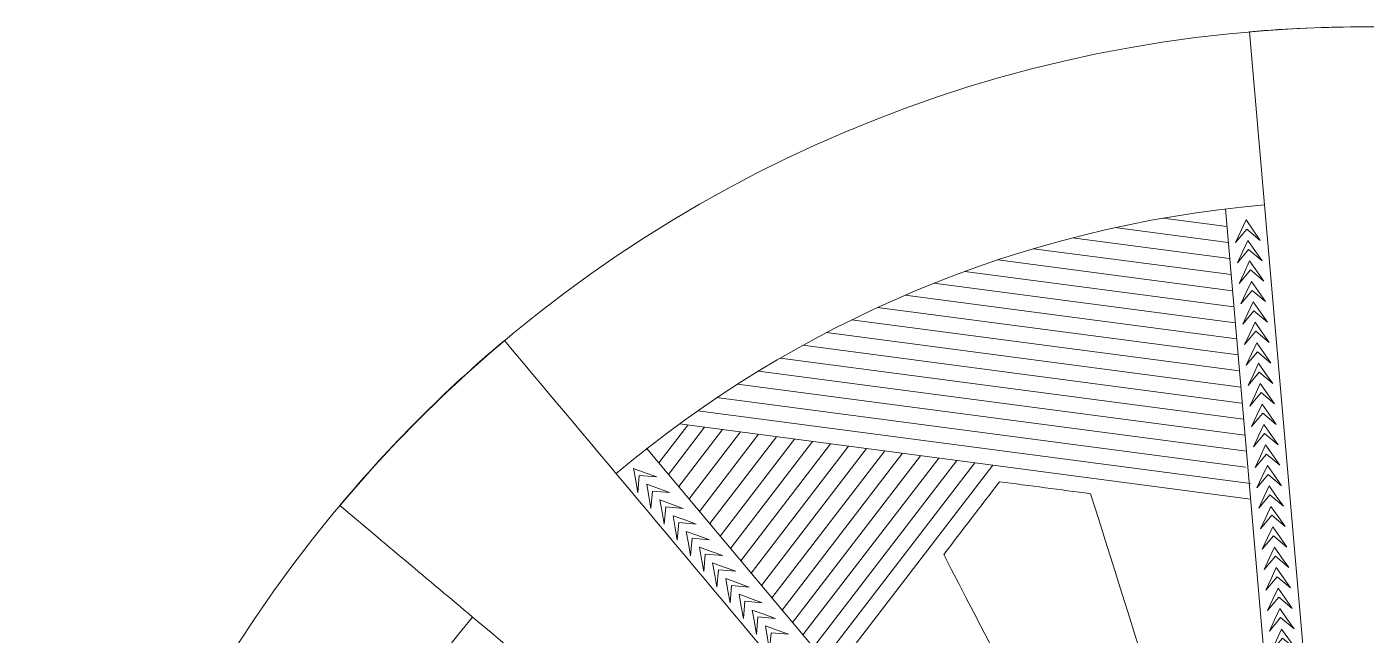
# Model space of a CAD drawing. Header units: inches. Extents: x -151 to 18, y -59 to 24.
# Drawn here: x -151.36 to -137.72, y -43.93 to -37.74 of the extents above; entities that cross this region are included whole.
import ezdxf

# ---------------------------------------------------------------- set-up
doc = ezdxf.new("R2010")
doc.units = ezdxf.units.IN
doc.header["$MEASUREMENT"] = 0
doc.layers.add('Layer 1', color=7, linetype='Continuous')

msp = doc.modelspace()

# ---------------------------------------------------------------- linework, layer by layer
at = {"layer": 'Layer 1', "color": 1, "lineweight": 9}
for points, knots in [([(-137.716, -47.353), (-139.937, -47.353), (-141.737, -49.153), (-141.737, -51.374), (-141.737, -51.374), (-141.737, -51.376), (-141.737, -51.377), (-141.737, -51.379), (-141.737, -51.379), (-141.737, -51.379), (-146.949, -51.38), (-146.949, -51.38), (-146.949, -51.38), (-146.949, -51.38), (-151.357, -51.38), (-151.357, -51.38), (-151.357, -51.38), (-151.357, -51.38), (-151.361, -51.38), (-151.361, -51.38), (-151.361, -51.38), (-151.361, -51.378), (-151.361, -51.376), (-151.361, -51.374), (-151.361, -51.374), (-151.361, -43.843), (-145.256, -37.738), (-137.725, -37.738), (-137.725, -37.738), (-130.196, -37.738), (-124.091, -43.841), (-124.089, -51.37), (-124.089, -51.37), (-124.089, -51.37), (-133.695, -51.374), (-133.695, -51.374), (-133.695, -51.374), (-133.695, -49.153), (-135.495, -47.353), (-137.716, -47.353)], [0, 0, 0, 0, 0.090909, 0.090909, 0.090909, 0.090909, 0.181818, 0.181818, 0.181818, 0.181818, 0.272727, 0.272727, 0.272727, 0.272727, 0.363636, 0.363636, 0.363636, 0.363636, 0.454545, 0.454545, 0.454545, 0.454545, 0.545455, 0.545455, 0.545455, 0.545455, 0.636364, 0.636364, 0.636364, 0.636364, 0.727273, 0.727273, 0.727273, 0.727273, 0.818182, 0.818182, 0.818182, 0.818182, 1, 1, 1, 1]), ([(-138.803, -39.912), (-138.803, -39.912), (-138.94, -39.797), (-138.94, -39.797), (-138.94, -39.797), (-138.94, -39.797), (-139.054, -39.933), (-139.054, -39.933), (-139.054, -39.933), (-139.054, -39.933), (-139.001, -39.819), (-139.001, -39.819), (-139.001, -39.819), (-139.001, -39.819), (-138.948, -39.705), (-138.948, -39.705), (-138.948, -39.705), (-138.948, -39.705), (-138.876, -39.808), (-138.876, -39.808), (-138.876, -39.808), (-138.876, -39.808), (-138.803, -39.912), (-138.803, -39.912)], [0, 0, 0, 0, 0.142857, 0.142857, 0.142857, 0.142857, 0.285714, 0.285714, 0.285714, 0.285714, 0.428571, 0.428571, 0.428571, 0.428571, 0.571429, 0.571429, 0.571429, 0.571429, 0.714286, 0.714286, 0.714286, 0.714286, 1, 1, 1, 1]), ([(-138.922, -40.005), (-138.922, -40.005), (-139.036, -40.142), (-139.036, -40.142), (-139.036, -40.142), (-139.036, -40.142), (-138.983, -40.028), (-138.983, -40.028), (-138.983, -40.028), (-138.983, -40.028), (-138.93, -39.913), (-138.93, -39.913), (-138.93, -39.913), (-138.93, -39.913), (-138.858, -40.017), (-138.858, -40.017), (-138.858, -40.017), (-138.858, -40.017), (-138.785, -40.12), (-138.785, -40.12), (-138.785, -40.12), (-138.785, -40.12), (-138.922, -40.005), (-138.922, -40.005)], [0, 0, 0, 0, 0.142857, 0.142857, 0.142857, 0.142857, 0.285714, 0.285714, 0.285714, 0.285714, 0.428571, 0.428571, 0.428571, 0.428571, 0.571429, 0.571429, 0.571429, 0.571429, 0.714286, 0.714286, 0.714286, 0.714286, 1, 1, 1, 1]), ([(-138.904, -40.213), (-138.904, -40.213), (-139.018, -40.35), (-139.018, -40.35), (-139.018, -40.35), (-139.018, -40.35), (-138.965, -40.236), (-138.965, -40.236), (-138.965, -40.236), (-138.965, -40.236), (-138.912, -40.122), (-138.912, -40.122), (-138.912, -40.122), (-138.912, -40.122), (-138.84, -40.225), (-138.84, -40.225), (-138.84, -40.225), (-138.84, -40.225), (-138.767, -40.328), (-138.767, -40.328), (-138.767, -40.328), (-138.767, -40.328), (-138.904, -40.213), (-138.904, -40.213)], [0, 0, 0, 0, 0.142857, 0.142857, 0.142857, 0.142857, 0.285714, 0.285714, 0.285714, 0.285714, 0.428571, 0.428571, 0.428571, 0.428571, 0.571429, 0.571429, 0.571429, 0.571429, 0.714286, 0.714286, 0.714286, 0.714286, 1, 1, 1, 1]), ([(-138.886, -40.422), (-138.886, -40.422), (-139, -40.558), (-139, -40.558), (-139, -40.558), (-139, -40.558), (-138.947, -40.444), (-138.947, -40.444), (-138.947, -40.444), (-138.947, -40.444), (-138.894, -40.33), (-138.894, -40.33), (-138.894, -40.33), (-138.894, -40.33), (-138.821, -40.433), (-138.821, -40.433), (-138.821, -40.433), (-138.821, -40.433), (-138.749, -40.536), (-138.749, -40.536), (-138.749, -40.536), (-138.749, -40.536), (-138.886, -40.422), (-138.886, -40.422)], [0, 0, 0, 0, 0.142857, 0.142857, 0.142857, 0.142857, 0.285714, 0.285714, 0.285714, 0.285714, 0.428571, 0.428571, 0.428571, 0.428571, 0.571429, 0.571429, 0.571429, 0.571429, 0.714286, 0.714286, 0.714286, 0.714286, 1, 1, 1, 1]), ([(-138.868, -40.63), (-138.868, -40.63), (-138.982, -40.766), (-138.982, -40.766), (-138.982, -40.766), (-138.982, -40.766), (-138.929, -40.652), (-138.929, -40.652), (-138.929, -40.652), (-138.929, -40.652), (-138.876, -40.538), (-138.876, -40.538), (-138.876, -40.538), (-138.876, -40.538), (-138.803, -40.641), (-138.803, -40.641), (-138.803, -40.641), (-138.803, -40.641), (-138.731, -40.744), (-138.731, -40.744), (-138.731, -40.744), (-138.731, -40.744), (-138.868, -40.63), (-138.868, -40.63)], [0, 0, 0, 0, 0.142857, 0.142857, 0.142857, 0.142857, 0.285714, 0.285714, 0.285714, 0.285714, 0.428571, 0.428571, 0.428571, 0.428571, 0.571429, 0.571429, 0.571429, 0.571429, 0.714286, 0.714286, 0.714286, 0.714286, 1, 1, 1, 1]), ([(-138.849, -40.838), (-138.849, -40.838), (-138.964, -40.974), (-138.964, -40.974), (-138.964, -40.974), (-138.964, -40.974), (-138.911, -40.86), (-138.911, -40.86), (-138.911, -40.86), (-138.911, -40.86), (-138.857, -40.746), (-138.857, -40.746), (-138.857, -40.746), (-138.857, -40.746), (-138.785, -40.849), (-138.785, -40.849), (-138.785, -40.849), (-138.785, -40.849), (-138.713, -40.952), (-138.713, -40.952), (-138.713, -40.952), (-138.713, -40.952), (-138.849, -40.838), (-138.849, -40.838)], [0, 0, 0, 0, 0.142857, 0.142857, 0.142857, 0.142857, 0.285714, 0.285714, 0.285714, 0.285714, 0.428571, 0.428571, 0.428571, 0.428571, 0.571429, 0.571429, 0.571429, 0.571429, 0.714286, 0.714286, 0.714286, 0.714286, 1, 1, 1, 1]), ([(-138.831, -41.046), (-138.831, -41.046), (-138.946, -41.183), (-138.946, -41.183), (-138.946, -41.183), (-138.946, -41.183), (-138.893, -41.068), (-138.893, -41.068), (-138.893, -41.068), (-138.893, -41.068), (-138.839, -40.954), (-138.839, -40.954), (-138.839, -40.954), (-138.839, -40.954), (-138.767, -41.057), (-138.767, -41.057), (-138.767, -41.057), (-138.767, -41.057), (-138.695, -41.161), (-138.695, -41.161), (-138.695, -41.161), (-138.695, -41.161), (-138.831, -41.046), (-138.831, -41.046)], [0, 0, 0, 0, 0.142857, 0.142857, 0.142857, 0.142857, 0.285714, 0.285714, 0.285714, 0.285714, 0.428571, 0.428571, 0.428571, 0.428571, 0.571429, 0.571429, 0.571429, 0.571429, 0.714286, 0.714286, 0.714286, 0.714286, 1, 1, 1, 1]), ([(-138.813, -41.254), (-138.813, -41.254), (-138.928, -41.391), (-138.928, -41.391), (-138.928, -41.391), (-138.928, -41.391), (-138.874, -41.277), (-138.874, -41.277), (-138.874, -41.277), (-138.874, -41.277), (-138.821, -41.162), (-138.821, -41.162), (-138.821, -41.162), (-138.821, -41.162), (-138.749, -41.266), (-138.749, -41.266), (-138.749, -41.266), (-138.749, -41.266), (-138.677, -41.369), (-138.677, -41.369), (-138.677, -41.369), (-138.677, -41.369), (-138.813, -41.254), (-138.813, -41.254)], [0, 0, 0, 0, 0.142857, 0.142857, 0.142857, 0.142857, 0.285714, 0.285714, 0.285714, 0.285714, 0.428571, 0.428571, 0.428571, 0.428571, 0.571429, 0.571429, 0.571429, 0.571429, 0.714286, 0.714286, 0.714286, 0.714286, 1, 1, 1, 1]), ([(-138.795, -41.462), (-138.795, -41.462), (-138.91, -41.599), (-138.91, -41.599), (-138.91, -41.599), (-138.91, -41.599), (-138.856, -41.485), (-138.856, -41.485), (-138.856, -41.485), (-138.856, -41.485), (-138.803, -41.371), (-138.803, -41.371), (-138.803, -41.371), (-138.803, -41.371), (-138.731, -41.474), (-138.731, -41.474), (-138.731, -41.474), (-138.731, -41.474), (-138.659, -41.577), (-138.659, -41.577), (-138.659, -41.577), (-138.659, -41.577), (-138.795, -41.462), (-138.795, -41.462)], [0, 0, 0, 0, 0.142857, 0.142857, 0.142857, 0.142857, 0.285714, 0.285714, 0.285714, 0.285714, 0.428571, 0.428571, 0.428571, 0.428571, 0.571429, 0.571429, 0.571429, 0.571429, 0.714286, 0.714286, 0.714286, 0.714286, 1, 1, 1, 1]), ([(-138.777, -41.671), (-138.777, -41.671), (-138.891, -41.807), (-138.891, -41.807), (-138.891, -41.807), (-138.891, -41.807), (-138.838, -41.693), (-138.838, -41.693), (-138.838, -41.693), (-138.838, -41.693), (-138.785, -41.579), (-138.785, -41.579), (-138.785, -41.579), (-138.785, -41.579), (-138.713, -41.682), (-138.713, -41.682), (-138.713, -41.682), (-138.713, -41.682), (-138.641, -41.785), (-138.641, -41.785), (-138.641, -41.785), (-138.641, -41.785), (-138.777, -41.671), (-138.777, -41.671)], [0, 0, 0, 0, 0.142857, 0.142857, 0.142857, 0.142857, 0.285714, 0.285714, 0.285714, 0.285714, 0.428571, 0.428571, 0.428571, 0.428571, 0.571429, 0.571429, 0.571429, 0.571429, 0.714286, 0.714286, 0.714286, 0.714286, 1, 1, 1, 1]), ([(-138.759, -41.879), (-138.759, -41.879), (-138.873, -42.015), (-138.873, -42.015), (-138.873, -42.015), (-138.873, -42.015), (-138.82, -41.901), (-138.82, -41.901), (-138.82, -41.901), (-138.82, -41.901), (-138.767, -41.787), (-138.767, -41.787), (-138.767, -41.787), (-138.767, -41.787), (-138.695, -41.89), (-138.695, -41.89), (-138.695, -41.89), (-138.695, -41.89), (-138.622, -41.993), (-138.622, -41.993), (-138.622, -41.993), (-138.622, -41.993), (-138.759, -41.879), (-138.759, -41.879)], [0, 0, 0, 0, 0.142857, 0.142857, 0.142857, 0.142857, 0.285714, 0.285714, 0.285714, 0.285714, 0.428571, 0.428571, 0.428571, 0.428571, 0.571429, 0.571429, 0.571429, 0.571429, 0.714286, 0.714286, 0.714286, 0.714286, 1, 1, 1, 1]), ([(-138.741, -42.087), (-138.741, -42.087), (-138.855, -42.223), (-138.855, -42.223), (-138.855, -42.223), (-138.855, -42.223), (-138.802, -42.109), (-138.802, -42.109), (-138.802, -42.109), (-138.802, -42.109), (-138.749, -41.995), (-138.749, -41.995), (-138.749, -41.995), (-138.749, -41.995), (-138.677, -42.098), (-138.677, -42.098), (-138.677, -42.098), (-138.677, -42.098), (-138.604, -42.201), (-138.604, -42.201), (-138.604, -42.201), (-138.604, -42.201), (-138.741, -42.087), (-138.741, -42.087)], [0, 0, 0, 0, 0.142857, 0.142857, 0.142857, 0.142857, 0.285714, 0.285714, 0.285714, 0.285714, 0.428571, 0.428571, 0.428571, 0.428571, 0.571429, 0.571429, 0.571429, 0.571429, 0.714286, 0.714286, 0.714286, 0.714286, 1, 1, 1, 1]), ([(-144.947, -42.32), (-144.947, -42.32), (-145.125, -42.305), (-145.125, -42.305), (-145.125, -42.305), (-145.125, -42.305), (-145.14, -42.482), (-145.14, -42.482), (-145.14, -42.482), (-145.14, -42.482), (-145.162, -42.358), (-145.162, -42.358), (-145.162, -42.358), (-145.162, -42.358), (-145.184, -42.234), (-145.184, -42.234), (-145.184, -42.234), (-145.184, -42.234), (-145.066, -42.277), (-145.066, -42.277), (-145.066, -42.277), (-145.066, -42.277), (-144.947, -42.32), (-144.947, -42.32)], [0, 0, 0, 0, 0.142857, 0.142857, 0.142857, 0.142857, 0.285714, 0.285714, 0.285714, 0.285714, 0.428571, 0.428571, 0.428571, 0.428571, 0.571429, 0.571429, 0.571429, 0.571429, 0.714286, 0.714286, 0.714286, 0.714286, 1, 1, 1, 1]), ([(-138.723, -42.295), (-138.723, -42.295), (-138.837, -42.432), (-138.837, -42.432), (-138.837, -42.432), (-138.837, -42.432), (-138.784, -42.317), (-138.784, -42.317), (-138.784, -42.317), (-138.784, -42.317), (-138.731, -42.203), (-138.731, -42.203), (-138.731, -42.203), (-138.731, -42.203), (-138.659, -42.306), (-138.659, -42.306), (-138.659, -42.306), (-138.659, -42.306), (-138.586, -42.41), (-138.586, -42.41), (-138.586, -42.41), (-138.586, -42.41), (-138.723, -42.295), (-138.723, -42.295)], [0, 0, 0, 0, 0.142857, 0.142857, 0.142857, 0.142857, 0.285714, 0.285714, 0.285714, 0.285714, 0.428571, 0.428571, 0.428571, 0.428571, 0.571429, 0.571429, 0.571429, 0.571429, 0.714286, 0.714286, 0.714286, 0.714286, 1, 1, 1, 1]), ([(-144.99, -42.465), (-144.99, -42.465), (-145.006, -42.642), (-145.006, -42.642), (-145.006, -42.642), (-145.006, -42.642), (-145.028, -42.518), (-145.028, -42.518), (-145.028, -42.518), (-145.028, -42.518), (-145.05, -42.394), (-145.05, -42.394), (-145.05, -42.394), (-145.05, -42.394), (-144.931, -42.437), (-144.931, -42.437), (-144.931, -42.437), (-144.931, -42.437), (-144.813, -42.48), (-144.813, -42.48), (-144.813, -42.48), (-144.813, -42.48), (-144.99, -42.465), (-144.99, -42.465)], [0, 0, 0, 0, 0.142857, 0.142857, 0.142857, 0.142857, 0.285714, 0.285714, 0.285714, 0.285714, 0.428571, 0.428571, 0.428571, 0.428571, 0.571429, 0.571429, 0.571429, 0.571429, 0.714286, 0.714286, 0.714286, 0.714286, 1, 1, 1, 1]), ([(-138.705, -42.503), (-138.705, -42.503), (-138.819, -42.64), (-138.819, -42.64), (-138.819, -42.64), (-138.819, -42.64), (-138.766, -42.526), (-138.766, -42.526), (-138.766, -42.526), (-138.766, -42.526), (-138.713, -42.411), (-138.713, -42.411), (-138.713, -42.411), (-138.713, -42.411), (-138.64, -42.515), (-138.64, -42.515), (-138.64, -42.515), (-138.64, -42.515), (-138.568, -42.618), (-138.568, -42.618), (-138.568, -42.618), (-138.568, -42.618), (-138.705, -42.503), (-138.705, -42.503)], [0, 0, 0, 0, 0.142857, 0.142857, 0.142857, 0.142857, 0.285714, 0.285714, 0.285714, 0.285714, 0.428571, 0.428571, 0.428571, 0.428571, 0.571429, 0.571429, 0.571429, 0.571429, 0.714286, 0.714286, 0.714286, 0.714286, 1, 1, 1, 1]), ([(-144.856, -42.625), (-144.856, -42.625), (-144.872, -42.802), (-144.872, -42.802), (-144.872, -42.802), (-144.872, -42.802), (-144.894, -42.678), (-144.894, -42.678), (-144.894, -42.678), (-144.894, -42.678), (-144.916, -42.554), (-144.916, -42.554), (-144.916, -42.554), (-144.916, -42.554), (-144.797, -42.598), (-144.797, -42.598), (-144.797, -42.598), (-144.797, -42.598), (-144.679, -42.641), (-144.679, -42.641), (-144.679, -42.641), (-144.679, -42.641), (-144.856, -42.625), (-144.856, -42.625)], [0, 0, 0, 0, 0.142857, 0.142857, 0.142857, 0.142857, 0.285714, 0.285714, 0.285714, 0.285714, 0.428571, 0.428571, 0.428571, 0.428571, 0.571429, 0.571429, 0.571429, 0.571429, 0.714286, 0.714286, 0.714286, 0.714286, 1, 1, 1, 1]), ([(-138.687, -42.711), (-138.687, -42.711), (-138.801, -42.848), (-138.801, -42.848), (-138.801, -42.848), (-138.801, -42.848), (-138.748, -42.734), (-138.748, -42.734), (-138.748, -42.734), (-138.748, -42.734), (-138.695, -42.62), (-138.695, -42.62), (-138.695, -42.62), (-138.695, -42.62), (-138.622, -42.723), (-138.622, -42.723), (-138.622, -42.723), (-138.622, -42.723), (-138.55, -42.826), (-138.55, -42.826), (-138.55, -42.826), (-138.55, -42.826), (-138.687, -42.711), (-138.687, -42.711)], [0, 0, 0, 0, 0.142857, 0.142857, 0.142857, 0.142857, 0.285714, 0.285714, 0.285714, 0.285714, 0.428571, 0.428571, 0.428571, 0.428571, 0.571429, 0.571429, 0.571429, 0.571429, 0.714286, 0.714286, 0.714286, 0.714286, 1, 1, 1, 1]), ([(-144.722, -42.785), (-144.722, -42.785), (-144.738, -42.963), (-144.738, -42.963), (-144.738, -42.963), (-144.738, -42.963), (-144.759, -42.839), (-144.759, -42.839), (-144.759, -42.839), (-144.759, -42.839), (-144.781, -42.715), (-144.781, -42.715), (-144.781, -42.715), (-144.781, -42.715), (-144.663, -42.758), (-144.663, -42.758), (-144.663, -42.758), (-144.663, -42.758), (-144.545, -42.801), (-144.545, -42.801), (-144.545, -42.801), (-144.545, -42.801), (-144.722, -42.785), (-144.722, -42.785)], [0, 0, 0, 0, 0.142857, 0.142857, 0.142857, 0.142857, 0.285714, 0.285714, 0.285714, 0.285714, 0.428571, 0.428571, 0.428571, 0.428571, 0.571429, 0.571429, 0.571429, 0.571429, 0.714286, 0.714286, 0.714286, 0.714286, 1, 1, 1, 1]), ([(-144.588, -42.945), (-144.588, -42.945), (-144.603, -43.123), (-144.603, -43.123), (-144.603, -43.123), (-144.603, -43.123), (-144.625, -42.999), (-144.625, -42.999), (-144.625, -42.999), (-144.625, -42.999), (-144.647, -42.875), (-144.647, -42.875), (-144.647, -42.875), (-144.647, -42.875), (-144.529, -42.918), (-144.529, -42.918), (-144.529, -42.918), (-144.529, -42.918), (-144.41, -42.961), (-144.41, -42.961), (-144.41, -42.961), (-144.41, -42.961), (-144.588, -42.945), (-144.588, -42.945)], [0, 0, 0, 0, 0.142857, 0.142857, 0.142857, 0.142857, 0.285714, 0.285714, 0.285714, 0.285714, 0.428571, 0.428571, 0.428571, 0.428571, 0.571429, 0.571429, 0.571429, 0.571429, 0.714286, 0.714286, 0.714286, 0.714286, 1, 1, 1, 1]), ([(-138.668, -42.92), (-138.668, -42.92), (-138.783, -43.056), (-138.783, -43.056), (-138.783, -43.056), (-138.783, -43.056), (-138.73, -42.942), (-138.73, -42.942), (-138.73, -42.942), (-138.73, -42.942), (-138.676, -42.828), (-138.676, -42.828), (-138.676, -42.828), (-138.676, -42.828), (-138.604, -42.931), (-138.604, -42.931), (-138.604, -42.931), (-138.604, -42.931), (-138.532, -43.034), (-138.532, -43.034), (-138.532, -43.034), (-138.532, -43.034), (-138.668, -42.92), (-138.668, -42.92)], [0, 0, 0, 0, 0.142857, 0.142857, 0.142857, 0.142857, 0.285714, 0.285714, 0.285714, 0.285714, 0.428571, 0.428571, 0.428571, 0.428571, 0.571429, 0.571429, 0.571429, 0.571429, 0.714286, 0.714286, 0.714286, 0.714286, 1, 1, 1, 1]), ([(-144.454, -43.105), (-144.454, -43.105), (-144.469, -43.283), (-144.469, -43.283), (-144.469, -43.283), (-144.469, -43.283), (-144.491, -43.159), (-144.491, -43.159), (-144.491, -43.159), (-144.491, -43.159), (-144.513, -43.035), (-144.513, -43.035), (-144.513, -43.035), (-144.513, -43.035), (-144.395, -43.078), (-144.395, -43.078), (-144.395, -43.078), (-144.395, -43.078), (-144.276, -43.121), (-144.276, -43.121), (-144.276, -43.121), (-144.276, -43.121), (-144.454, -43.105), (-144.454, -43.105)], [0, 0, 0, 0, 0.142857, 0.142857, 0.142857, 0.142857, 0.285714, 0.285714, 0.285714, 0.285714, 0.428571, 0.428571, 0.428571, 0.428571, 0.571429, 0.571429, 0.571429, 0.571429, 0.714286, 0.714286, 0.714286, 0.714286, 1, 1, 1, 1]), ([(-138.65, -43.128), (-138.65, -43.128), (-138.765, -43.264), (-138.765, -43.264), (-138.765, -43.264), (-138.765, -43.264), (-138.712, -43.15), (-138.712, -43.15), (-138.712, -43.15), (-138.712, -43.15), (-138.658, -43.036), (-138.658, -43.036), (-138.658, -43.036), (-138.658, -43.036), (-138.586, -43.139), (-138.586, -43.139), (-138.586, -43.139), (-138.586, -43.139), (-138.514, -43.242), (-138.514, -43.242), (-138.514, -43.242), (-138.514, -43.242), (-138.65, -43.128), (-138.65, -43.128)], [0, 0, 0, 0, 0.142857, 0.142857, 0.142857, 0.142857, 0.285714, 0.285714, 0.285714, 0.285714, 0.428571, 0.428571, 0.428571, 0.428571, 0.571429, 0.571429, 0.571429, 0.571429, 0.714286, 0.714286, 0.714286, 0.714286, 1, 1, 1, 1]), ([(-144.319, -43.266), (-144.319, -43.266), (-144.335, -43.443), (-144.335, -43.443), (-144.335, -43.443), (-144.335, -43.443), (-144.357, -43.319), (-144.357, -43.319), (-144.357, -43.319), (-144.357, -43.319), (-144.379, -43.195), (-144.379, -43.195), (-144.379, -43.195), (-144.379, -43.195), (-144.26, -43.238), (-144.26, -43.238), (-144.26, -43.238), (-144.26, -43.238), (-144.142, -43.281), (-144.142, -43.281), (-144.142, -43.281), (-144.142, -43.281), (-144.319, -43.266), (-144.319, -43.266)], [0, 0, 0, 0, 0.142857, 0.142857, 0.142857, 0.142857, 0.285714, 0.285714, 0.285714, 0.285714, 0.428571, 0.428571, 0.428571, 0.428571, 0.571429, 0.571429, 0.571429, 0.571429, 0.714286, 0.714286, 0.714286, 0.714286, 1, 1, 1, 1]), ([(-144.185, -43.426), (-144.185, -43.426), (-144.201, -43.603), (-144.201, -43.603), (-144.201, -43.603), (-144.201, -43.603), (-144.223, -43.479), (-144.223, -43.479), (-144.223, -43.479), (-144.223, -43.479), (-144.244, -43.355), (-144.244, -43.355), (-144.244, -43.355), (-144.244, -43.355), (-144.126, -43.398), (-144.126, -43.398), (-144.126, -43.398), (-144.126, -43.398), (-144.008, -43.441), (-144.008, -43.441), (-144.008, -43.441), (-144.008, -43.441), (-144.185, -43.426), (-144.185, -43.426)], [0, 0, 0, 0, 0.142857, 0.142857, 0.142857, 0.142857, 0.285714, 0.285714, 0.285714, 0.285714, 0.428571, 0.428571, 0.428571, 0.428571, 0.571429, 0.571429, 0.571429, 0.571429, 0.714286, 0.714286, 0.714286, 0.714286, 1, 1, 1, 1]), ([(-138.632, -43.336), (-138.632, -43.336), (-138.747, -43.472), (-138.747, -43.472), (-138.747, -43.472), (-138.747, -43.472), (-138.693, -43.358), (-138.693, -43.358), (-138.693, -43.358), (-138.693, -43.358), (-138.64, -43.244), (-138.64, -43.244), (-138.64, -43.244), (-138.64, -43.244), (-138.568, -43.347), (-138.568, -43.347), (-138.568, -43.347), (-138.568, -43.347), (-138.496, -43.45), (-138.496, -43.45), (-138.496, -43.45), (-138.496, -43.45), (-138.632, -43.336), (-138.632, -43.336)], [0, 0, 0, 0, 0.142857, 0.142857, 0.142857, 0.142857, 0.285714, 0.285714, 0.285714, 0.285714, 0.428571, 0.428571, 0.428571, 0.428571, 0.571429, 0.571429, 0.571429, 0.571429, 0.714286, 0.714286, 0.714286, 0.714286, 1, 1, 1, 1]), ([(-138.614, -43.544), (-138.614, -43.544), (-138.729, -43.681), (-138.729, -43.681), (-138.729, -43.681), (-138.729, -43.681), (-138.675, -43.566), (-138.675, -43.566), (-138.675, -43.566), (-138.675, -43.566), (-138.622, -43.452), (-138.622, -43.452), (-138.622, -43.452), (-138.622, -43.452), (-138.55, -43.555), (-138.55, -43.555), (-138.55, -43.555), (-138.55, -43.555), (-138.478, -43.659), (-138.478, -43.659), (-138.478, -43.659), (-138.478, -43.659), (-138.614, -43.544), (-138.614, -43.544)], [0, 0, 0, 0, 0.142857, 0.142857, 0.142857, 0.142857, 0.285714, 0.285714, 0.285714, 0.285714, 0.428571, 0.428571, 0.428571, 0.428571, 0.571429, 0.571429, 0.571429, 0.571429, 0.714286, 0.714286, 0.714286, 0.714286, 1, 1, 1, 1]), ([(-144.051, -43.586), (-144.051, -43.586), (-144.066, -43.763), (-144.066, -43.763), (-144.066, -43.763), (-144.066, -43.763), (-144.088, -43.639), (-144.088, -43.639), (-144.088, -43.639), (-144.088, -43.639), (-144.11, -43.515), (-144.11, -43.515), (-144.11, -43.515), (-144.11, -43.515), (-143.992, -43.558), (-143.992, -43.558), (-143.992, -43.558), (-143.992, -43.558), (-143.873, -43.601), (-143.873, -43.601), (-143.873, -43.601), (-143.873, -43.601), (-144.051, -43.586), (-144.051, -43.586)], [0, 0, 0, 0, 0.142857, 0.142857, 0.142857, 0.142857, 0.285714, 0.285714, 0.285714, 0.285714, 0.428571, 0.428571, 0.428571, 0.428571, 0.571429, 0.571429, 0.571429, 0.571429, 0.714286, 0.714286, 0.714286, 0.714286, 1, 1, 1, 1]), ([(-143.917, -43.746), (-143.917, -43.746), (-143.932, -43.924), (-143.932, -43.924), (-143.932, -43.924), (-143.932, -43.924), (-143.954, -43.799), (-143.954, -43.799), (-143.954, -43.799), (-143.954, -43.799), (-143.976, -43.675), (-143.976, -43.675), (-143.976, -43.675), (-143.976, -43.675), (-143.858, -43.719), (-143.858, -43.719), (-143.858, -43.719), (-143.858, -43.719), (-143.739, -43.762), (-143.739, -43.762), (-143.739, -43.762), (-143.739, -43.762), (-143.917, -43.746), (-143.917, -43.746)], [0, 0, 0, 0, 0.142857, 0.142857, 0.142857, 0.142857, 0.285714, 0.285714, 0.285714, 0.285714, 0.428571, 0.428571, 0.428571, 0.428571, 0.571429, 0.571429, 0.571429, 0.571429, 0.714286, 0.714286, 0.714286, 0.714286, 1, 1, 1, 1]), ([(-138.596, -43.752), (-138.596, -43.752), (-138.711, -43.889), (-138.711, -43.889), (-138.711, -43.889), (-138.711, -43.889), (-138.657, -43.775), (-138.657, -43.775), (-138.657, -43.775), (-138.657, -43.775), (-138.604, -43.66), (-138.604, -43.66), (-138.604, -43.66), (-138.604, -43.66), (-138.532, -43.764), (-138.532, -43.764), (-138.532, -43.764), (-138.532, -43.764), (-138.46, -43.867), (-138.46, -43.867), (-138.46, -43.867), (-138.46, -43.867), (-138.596, -43.752), (-138.596, -43.752)], [0, 0, 0, 0, 0.142857, 0.142857, 0.142857, 0.142857, 0.285714, 0.285714, 0.285714, 0.285714, 0.428571, 0.428571, 0.428571, 0.428571, 0.571429, 0.571429, 0.571429, 0.571429, 0.714286, 0.714286, 0.714286, 0.714286, 1, 1, 1, 1]), ([(-143.782, -43.906), (-143.782, -43.906), (-143.798, -44.084), (-143.798, -44.084), (-143.798, -44.084), (-143.798, -44.084), (-143.82, -43.96), (-143.82, -43.96), (-143.82, -43.96), (-143.82, -43.96), (-143.842, -43.836), (-143.842, -43.836), (-143.842, -43.836), (-143.842, -43.836), (-143.723, -43.879), (-143.723, -43.879), (-143.723, -43.879), (-143.723, -43.879), (-143.605, -43.922), (-143.605, -43.922), (-143.605, -43.922), (-143.605, -43.922), (-143.782, -43.906), (-143.782, -43.906)], [0, 0, 0, 0, 0.142857, 0.142857, 0.142857, 0.142857, 0.285714, 0.285714, 0.285714, 0.285714, 0.428571, 0.428571, 0.428571, 0.428571, 0.571429, 0.571429, 0.571429, 0.571429, 0.714286, 0.714286, 0.714286, 0.714286, 1, 1, 1, 1]), ([(-138.578, -43.961), (-138.578, -43.961), (-138.692, -44.097), (-138.692, -44.097), (-138.692, -44.097), (-138.692, -44.097), (-138.639, -43.983), (-138.639, -43.983), (-138.639, -43.983), (-138.639, -43.983), (-138.586, -43.869), (-138.586, -43.869), (-138.586, -43.869), (-138.586, -43.869), (-138.514, -43.972), (-138.514, -43.972), (-138.514, -43.972), (-138.514, -43.972), (-138.441, -44.075), (-138.441, -44.075), (-138.441, -44.075), (-138.441, -44.075), (-138.578, -43.961), (-138.578, -43.961)], [0, 0, 0, 0, 0.142857, 0.142857, 0.142857, 0.142857, 0.285714, 0.285714, 0.285714, 0.285714, 0.428571, 0.428571, 0.428571, 0.428571, 0.571429, 0.571429, 0.571429, 0.571429, 0.714286, 0.714286, 0.714286, 0.714286, 1, 1, 1, 1])]:
    msp.add_open_spline(points, degree=3, knots=knots, dxfattribs=at)
at = {"layer": 'Layer 1', "color": 3, "lineweight": 9}
for points, knots in [([(-137.38, -47.378), (-137.098, -44.182), (-136.818, -40.986), (-136.538, -37.791), (-136.538, -37.791), (-136.933, -37.756), (-137.333, -37.739), (-137.737, -37.739), (-137.737, -37.739), (-138.133, -37.739), (-138.525, -37.756), (-138.912, -37.789), (-138.912, -37.789), (-138.912, -37.789), (-138.759, -39.55), (-138.759, -39.55), (-138.759, -39.55), (-138.759, -39.55), (-138.079, -47.38), (-138.079, -47.38), (-138.079, -47.38), (-137.964, -47.369), (-137.848, -47.363), (-137.73, -47.363), (-137.73, -47.363), (-137.73, -47.363), (-137.716, -47.363), (-137.716, -47.363), (-137.716, -47.363), (-137.603, -47.363), (-137.491, -47.368), (-137.38, -47.378)], [0, 0, 0, 0, 0.111111, 0.111111, 0.111111, 0.111111, 0.222222, 0.222222, 0.222222, 0.222222, 0.333333, 0.333333, 0.333333, 0.333333, 0.444444, 0.444444, 0.444444, 0.444444, 0.555556, 0.555556, 0.555556, 0.555556, 0.666667, 0.666667, 0.666667, 0.666667, 0.777778, 0.777778, 0.777778, 0.777778, 1, 1, 1, 1]), ([(-140.303, -48.317), (-142.368, -45.855), (-144.433, -43.393), (-146.498, -40.931), (-146.498, -40.931), (-147.104, -41.441), (-147.665, -42.004), (-148.174, -42.611), (-148.174, -42.611), (-147.723, -42.99), (-147.273, -43.369), (-146.822, -43.747), (-146.822, -43.747), (-144.812, -45.435), (-142.803, -47.123), (-140.794, -48.811), (-140.794, -48.811), (-140.72, -48.722), (-140.642, -48.636), (-140.56, -48.554), (-140.56, -48.554), (-140.478, -48.471), (-140.393, -48.392), (-140.303, -48.317)], [0, 0, 0, 0, 0.142857, 0.142857, 0.142857, 0.142857, 0.285714, 0.285714, 0.285714, 0.285714, 0.428571, 0.428571, 0.428571, 0.428571, 0.571429, 0.571429, 0.571429, 0.571429, 0.714286, 0.714286, 0.714286, 0.714286, 1, 1, 1, 1]), ([(-139.578, -47.826), (-139.578, -47.826), (-139.579, -47.826), (-139.579, -47.826), (-139.579, -47.826), (-140.395, -46.254), (-141.211, -44.683), (-142.026, -43.111), (-142.026, -43.111), (-141.837, -42.864), (-141.647, -42.616), (-141.457, -42.369), (-141.457, -42.369), (-141.149, -42.409), (-140.839, -42.451), (-140.531, -42.491), (-140.531, -42.491), (-139.999, -44.179), (-139.468, -45.868), (-138.936, -47.555)], [0, 0, 0, 0, 0.166667, 0.166667, 0.166667, 0.166667, 0.333333, 0.333333, 0.333333, 0.333333, 0.5, 0.5, 0.5, 0.5, 0.666667, 0.666667, 0.666667, 0.666667, 1, 1, 1, 1])]:
    msp.add_open_spline(points, degree=3, knots=knots, dxfattribs=at)
for points in [[(-145.361, -42.286), (-143.543, -40.759), (-141.262, -39.767), (-138.759, -39.551)], [(-138.478, -47.437), (-138.478, -47.437), (-139.159, -39.592), (-139.159, -39.592)], [(-140.283, -39.783), (-140.283, -39.783), (-139.13, -39.935), (-139.13, -39.935)], [(-139.792, -39.686), (-139.792, -39.686), (-139.144, -39.771), (-139.144, -39.771)], [(-140.719, -39.887), (-140.719, -39.887), (-139.115, -40.098), (-139.115, -40.098)], [(-141.113, -39.997), (-141.113, -39.997), (-139.101, -40.261), (-139.101, -40.261)], [(-141.475, -40.111), (-141.475, -40.111), (-139.087, -40.425), (-139.087, -40.425)], [(-142.125, -40.348), (-142.125, -40.348), (-139.059, -40.752), (-139.059, -40.752)], [(-141.81, -40.228), (-141.81, -40.228), (-139.073, -40.588), (-139.073, -40.588)], [(-142.42, -40.471), (-142.42, -40.471), (-139.044, -40.915), (-139.044, -40.915)], [(-142.7, -40.596), (-142.7, -40.596), (-139.03, -41.079), (-139.03, -41.079)], [(-142.965, -40.722), (-142.965, -40.722), (-139.016, -41.242), (-139.016, -41.242)], [(-143.218, -40.85), (-143.218, -40.85), (-139.002, -41.406), (-139.002, -41.406)], [(-143.459, -40.98), (-143.459, -40.98), (-138.995, -41.568), (-138.995, -41.568)], [(-143.691, -41.111), (-143.691, -41.111), (-138.973, -41.732), (-138.973, -41.732)], [(-143.913, -41.244), (-143.913, -41.244), (-138.959, -41.896), (-138.959, -41.896)], [(-144.126, -41.377), (-144.126, -41.377), (-138.945, -42.059), (-138.945, -42.059)], [(-144.338, -41.511), (-144.338, -41.511), (-138.955, -42.22), (-138.955, -42.22)], [(-144.529, -41.647), (-144.529, -41.647), (-138.903, -42.388), (-138.903, -42.388)], [(-144.927, -42.177), (-144.927, -42.177), (-144.631, -41.792), (-144.631, -41.792)], [(-144.829, -42.294), (-144.829, -42.294), (-144.461, -41.814), (-144.461, -41.814)], [(-144.724, -42.419), (-144.724, -42.419), (-144.278, -41.838), (-144.278, -41.838)], [(-144.715, -41.781), (-144.715, -41.781), (-138.903, -42.546), (-138.903, -42.546)], [(-144.618, -42.545), (-144.618, -42.545), (-144.095, -41.862), (-144.095, -41.862)], [(-144.513, -42.671), (-144.513, -42.671), (-143.911, -41.886), (-143.911, -41.886)], [(-144.408, -42.796), (-144.408, -42.796), (-143.728, -41.911), (-143.728, -41.911)], [(-144.302, -42.922), (-144.302, -42.922), (-143.544, -41.935), (-143.544, -41.935)], [(-144.197, -43.048), (-144.197, -43.048), (-143.361, -41.959), (-143.361, -41.959)], [(-144.091, -43.174), (-144.091, -43.174), (-143.178, -41.983), (-143.178, -41.983)], [(-145.052, -42.028), (-145.052, -42.028), (-139.994, -48.059), (-139.994, -48.059)], [(-143.986, -43.299), (-143.986, -43.299), (-142.994, -42.007), (-142.994, -42.007)], [(-143.88, -43.425), (-143.88, -43.425), (-142.811, -42.031), (-142.811, -42.031)], [(-143.775, -43.551), (-143.775, -43.551), (-142.627, -42.055), (-142.627, -42.055)], [(-143.669, -43.677), (-143.669, -43.677), (-142.444, -42.08), (-142.444, -42.08)], [(-143.564, -43.802), (-143.564, -43.802), (-142.261, -42.104), (-142.261, -42.104)], [(-143.459, -43.928), (-143.459, -43.928), (-142.077, -42.128), (-142.077, -42.128)], [(-143.353, -44.054), (-143.353, -44.054), (-141.894, -42.152), (-141.894, -42.152)], [(-143.248, -44.18), (-143.248, -44.18), (-141.71, -42.176), (-141.71, -42.176)], [(-143.142, -44.305), (-143.142, -44.305), (-141.527, -42.2), (-141.527, -42.2)], [(-149.558, -50.346), (-149.341, -47.844), (-148.349, -45.564), (-146.822, -43.747)]]:
    msp.add_open_spline(points, degree=3, dxfattribs=at)

doc.saveas('drawing.dxf')
